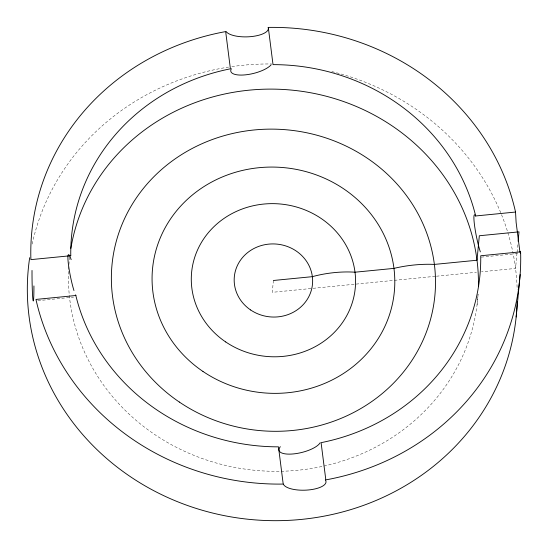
<?xml version="1.0" encoding="UTF-8"?>
<svg xmlns="http://www.w3.org/2000/svg" width="548" height="548" viewBox="0 0 548 548"><rect width="100%" height="100%" fill="white"/><g stroke="black" fill="none" stroke-linecap="round" stroke-linejoin="round"><path stroke-width="0.41" stroke-dasharray="2.74 2.06" d="M273.411 280.487L272.288 292.324L312.264 288.399M516.997 253.128L515.545 268.438L481.528 271.781M517.072 252.272L517.881 243.764M477.089 304.599L478.075 294.399M37.887 300.66L73.494 297.167M481.267 257.128L519.415 253.388M313.114 288.31L435.598 276.288M436.448 276.206L476.424 272.281M32.188 244.052A245.107 228.208 5.4 0 1 228.585 67.096M231.866 66.603A245.107 228.208 5.4 0 1 271.664 63.972M331.855 71.576A245.107 228.208 5.4 0 1 517.175 289.591M478.062 294.297A205.123 190.978 5.4 0 1 256.053 470.403A205.123 190.978 5.4 0 1 69.658 256.807"/><path stroke-width="0.82" d="M515.538 212.049L475.671 215.967A205.123 190.978 5.4 0 0 273.027 64.63L268.294 27.407A245.107 228.208 5.4 0 1 515.538 212.049L516.12 222.399L519.963 252.402M518.12 241.216L519.004 231.859L479.322 235.75L477.007 260.231L434.379 264.417A54.834 19.584 -7.2 0 0 393.964 268.383L355.008 272.205A49.752 17.769 -7.2 0 0 312.36 276.665L273.411 280.487M516.154 316.984L520.127 274.582M520.6 251.847A245.107 228.208 5.4 0 1 325.827 479.884L321.094 442.661A205.123 190.978 5.4 0 0 480.733 255.758L520.6 251.847L520.353 253.245M70.863 248.367A205.123 190.978 5.4 0 1 291.269 90.071A205.123 190.978 5.4 0 1 478.397 286.631M517.161 301.818A245.107 228.208 5.4 0 1 251.847 519.614A245.107 228.208 5.4 0 1 29.681 257.683M271.178 64.767A21.447 7.446 -13.8 0 1 245.353 74.857A21.447 7.446 -13.8 0 1 231.379 68.692M268.157 27.414A21.454 7.775 -1.8 0 1 251.073 36.606A21.454 7.775 -1.8 0 1 226.132 31.537M75.809 295.399A21.447 2.411 78.6 0 1 75.535 294.824M73.959 290.529A21.447 2.411 78.6 0 1 68.11 261.417A21.447 2.411 78.6 0 1 71.158 259.649M33.928 285.94A21.454 0.911 89.2 0 1 32.921 299.578A21.454 0.911 89.2 0 1 32.017 270.438M320.135 442.784A21.447 7.446 -13.8 0 1 293.55 453.908A21.447 7.446 -13.8 0 1 280.336 446.709M325.354 479.945A21.454 7.775 -1.8 0 1 308.716 489.939A21.454 7.775 -1.8 0 1 283.33 484.062M480.343 251.868A21.447 2.411 78.6 0 1 474.513 225.18A21.447 2.411 78.6 0 1 475.698 216.124M70.767 255.717L30.9 259.629A245.107 228.208 5.4 0 1 225.666 31.592L230.4 68.815A205.123 190.978 5.4 0 0 70.767 255.717M75.83 295.509L35.956 299.427A245.107 228.208 5.4 0 0 283.206 484.069L278.473 446.846A205.123 190.978 5.4 0 1 75.83 295.509M250.628 309.969A39.251 36.538 5.4 0 0 312.456 284.481A39.251 36.538 5.4 0 0 257.142 247.011A39.251 36.538 5.4 0 0 250.628 309.969M225.728 341.959A82.2 76.528 5.4 0 0 355.207 288.577A82.2 76.528 5.4 0 0 239.373 210.11A82.2 76.528 5.4 0 0 225.728 341.959M202.952 371.441A121.444 113.073 5.4 0 0 394.245 292.57A121.444 113.073 5.4 0 0 223.105 176.634A121.444 113.073 5.4 0 0 202.952 371.441M179.312 402.033A162.174 150.995 5.4 0 0 434.763 296.715A162.174 150.995 5.4 0 0 206.226 141.898A162.174 150.995 5.4 0 0 179.312 402.033"/></g></svg>
